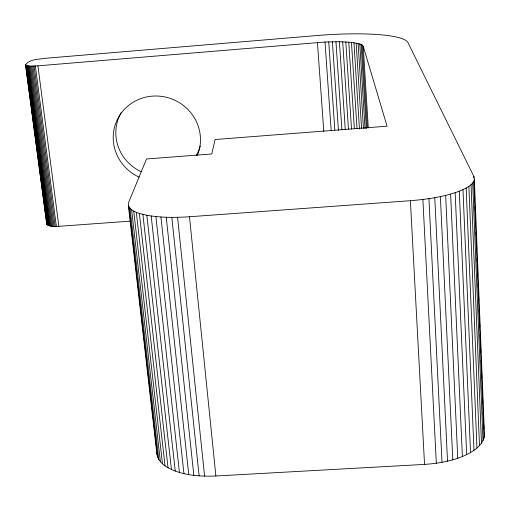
<?xml version="1.0" encoding="UTF-8"?>
<svg xmlns="http://www.w3.org/2000/svg" width="510" height="510" viewBox="0 0 510 510"><rect width="100%" height="100%" fill="white"/><g stroke="black" fill="none" stroke-linecap="round" stroke-linejoin="round"><path stroke-width="0.76" d="M130.197 221.142L58.86 226.325C54.965 226.198 49.61 227.333 46.71 224.1L25.5 64.751C30.154 58.746 38.837 59.511 45.607 58.274L316.684 35.553A89.664 15.555 -4.7 0 1 407.962 42.611L473.86 176.415L474.357 179.66L484.5 435.476C483.225 444.847 474.447 450.668 466.669 454.614C453.537 460.887 438.963 463.424 424.543 464.393L215.883 475.996C200.889 476.62 185.353 475.62 171.449 469.525C164.902 466.433 157.201 461.25 156.991 453.262M156.965 454.671L128.341 205.447L128.679 202.272L146.51 158.973L211.777 153.969L215.099 139.523L387.071 126.18L363.235 46.314L362.157 45.052L359.773 43.949L351.466 42.355L339.399 41.693L325.01 42.018L37.918 65.835C34.03 65.631 28.719 67.282 25.5 64.751M128.341 205.447C131.28 212.491 140.314 213.556 146.842 215.258C160.899 217.795 175.281 217.649 189.478 216.75L410.391 200.704C426.947 199.314 443.655 197.032 459.3 191.186C464.929 188.63 472.26 186.124 474.357 179.66M46.652 223.75L46.71 224.1M27.425 65.79L48.622 225.567M26.826 65.662L48.029 225.318M26.335 65.51L47.538 225.044M25.959 65.344L47.156 224.751M25.691 65.165L46.875 224.432M35.349 66.007L56.368 226.446M34.119 66.064L55.176 226.453M32.94 66.09L54.028 226.421M31.824 66.102L52.938 226.363M30.778 66.083L51.918 226.268M29.803 66.045L50.968 226.14M28.917 65.981L50.095 225.975M28.12 65.892L49.311 225.783M37.918 65.835L58.86 226.325M131.631 209.82L160.401 461.697M130.031 208.431L158.776 459.433M128.934 206.971L157.628 457.087M139.383 213.422L168.032 467.785M136.323 212.326L165.042 465.891M133.735 211.121L162.492 463.851M146.842 215.258L175.255 471.093M142.902 214.404L171.449 469.525M155.888 216.546L183.944 473.65M151.183 215.972L179.431 472.47M160.924 216.973L188.757 474.619M484.264 433.29L484.5 435.476M171.813 217.362L199.13 475.875M166.247 217.247L193.838 475.358M177.569 217.317L204.599 476.155M189.478 216.75L215.883 475.996M317.449 42.534L323.786 131.35M328.74 41.845L334.821 130.031M325.01 42.018L331.213 130.923M335.962 41.68L341.898 129.648M332.399 41.731L338.442 130.381M345.818 41.903L351.524 129.075M342.694 41.769L348.47 129.202M339.399 41.693L345.283 129.782M353.946 42.674L359.454 129.164M351.466 42.355L357.006 128.66M348.751 42.101L354.354 128.641M362.157 45.052L367.27 127.404M361.125 44.478L366.358 128.596M359.773 43.949L365.064 128.654M358.116 43.471L363.451 128.367M356.165 43.044L361.571 128.533M363.235 46.314L368.277 127.914M410.391 200.704L424.543 464.393M422.886 199.48L436.331 463.252M428.935 198.651L442.023 462.328M440.372 196.599L452.784 459.829M434.781 197.689L447.525 461.187M445.663 195.394L457.75 458.273M455.162 192.672L466.669 454.614M450.604 194.08L462.392 456.526M462.978 189.631L473.981 450.349M459.3 191.186L470.539 452.548M471.049 184.697L481.491 443.145M468.875 186.373L479.476 445.625M466.178 188.024L476.965 448.035M473.86 176.415L473.924 178.009M474.051 181.19L474.211 185.175M474.555 193.927L474.714 197.912M475.065 206.665L475.224 210.649M475.569 219.402L475.728 223.386M476.079 232.139L476.232 236.124M476.582 244.883L476.742 248.861M477.118 258.417L477.245 261.598M477.628 271.154L477.787 275.132M478.131 283.891L478.291 287.869M478.641 296.629L478.794 300.607M479.145 309.366L479.304 313.344M479.649 322.103L479.84 326.878M480.159 334.84L480.35 339.615M480.662 347.578L480.853 352.353M481.172 360.315L481.357 365.09M481.708 373.849L481.867 377.833M482.211 386.586L482.371 390.571M482.721 399.324L482.881 403.308M483.225 412.061L483.384 416.045M483.735 424.798L483.888 428.782M473.796 181.33L484.009 438.052M472.693 183.013L483.008 440.614M139.173 177.168A43.866 42.394 23.6 0 1 116.713 120.921A43.866 42.394 23.6 0 1 173.419 99.616A43.866 42.394 23.6 0 1 197.427 155.282M200.232 146.07A43.229 41.82 23.9 0 1 196.216 155.416M141.378 171.806A43.229 41.82 23.9 0 1 121.029 112.812"/></g></svg>
